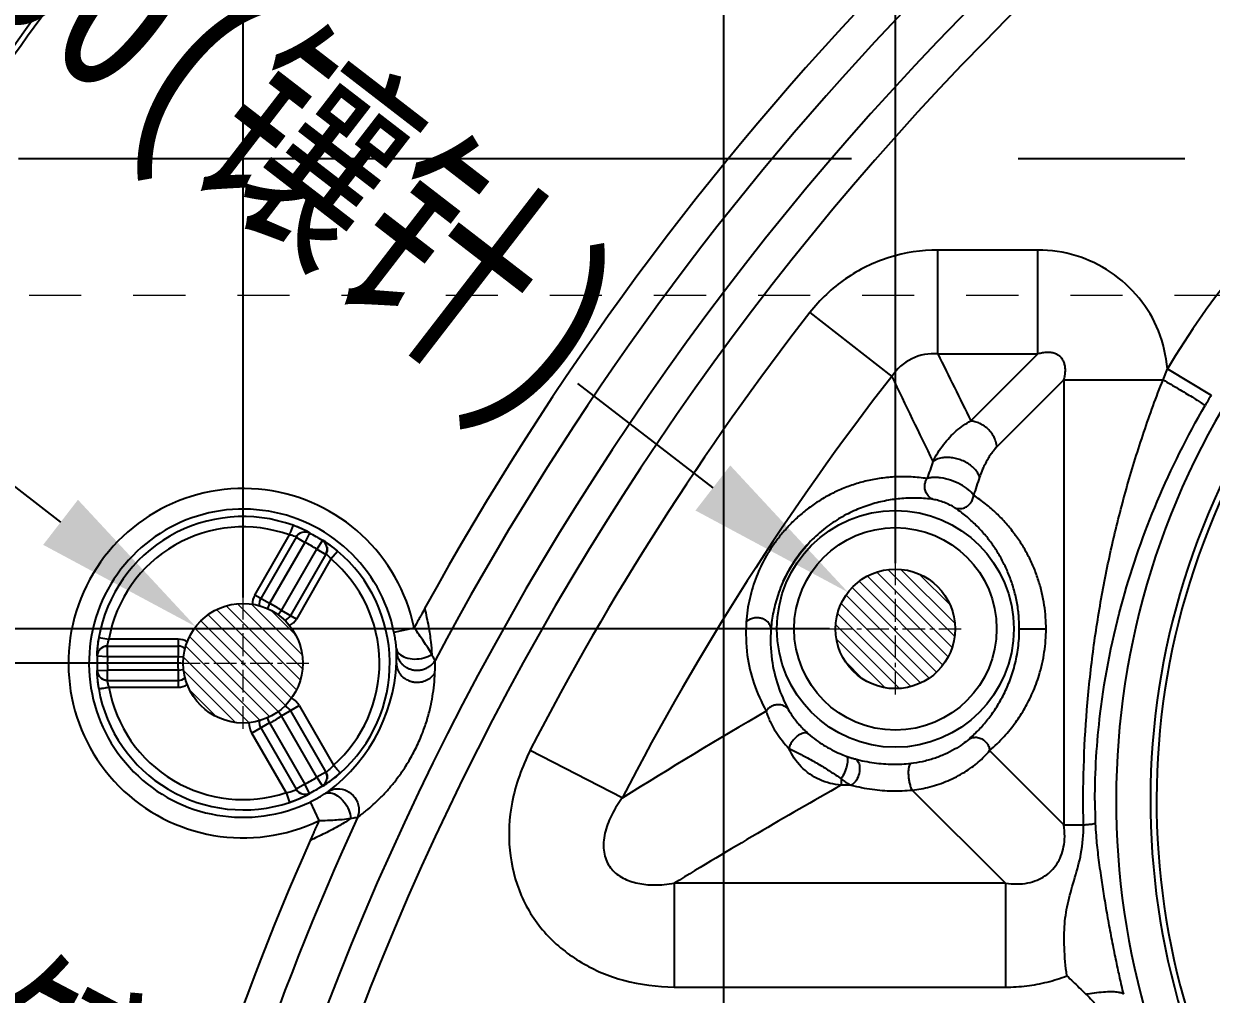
# Model space of a CAD drawing. Header units: millimetres. Extents: x 3054 to 4939, y -1170 to 130.
# Drawn here: x 4410.94 to 4445.7, y -169.54 to -141.13 of the extents above; entities that cross this region are included whole.
import ezdxf

# ---------------------------------------------------------------- set-up
doc = ezdxf.new("R2010")
doc.units = ezdxf.units.MM
doc.header["$LTSCALE"] = 16.335
doc.header["$PDMODE"] = 3
doc.header["$PDSIZE"] = 0.3125
doc.linetypes.add('CENTER', pattern=[0.6, 0.375, -0.075, 0.075, -0.075])
doc.linetypes.add('HIDDEN', pattern=[0.2, 0.1, -0.1])
doc.layers.get('0').update_dxf_attribs({"linetype": 'CONTINUOUS'})
doc.layers.get('Defpoints').update_dxf_attribs({"linetype": 'CONTINUOUS'})
doc.layers.add('21', color=7, linetype='CONTINUOUS')
doc.layers.add('cool', color=153, linetype='HIDDEN', lineweight=9)
doc.layers.add('insert', color=85, linetype='CONTINUOUS', lineweight=20)
doc.styles.get("Standard").update_dxf_attribs({"font": 'txt', "width": 0.8})
doc.dimstyles.get("Standard").update_dxf_attribs({"dimtxt": 0.15625, "dimasz": 0.1875, "dimexe": 0.125, "dimexo": 0.0625, "dimtad": 0, "dimtih": 1, "dimtoh": 1, "dimdsep": 46, "dimtxsty": 'Standard', "dimcen": 0.09, "dimadec": 0, "dimazin": 0, "dimtp": 0.01, "dimtm": 0.01, "dimtfac": 1, "dimtofl": 0, "dimtmove": 0, "dimatfit": 3, "dimfxl": 0, "dimtolj": 1, "dimarcsym": 0})

# ---------------------------------------------------------------- blocks, each defined once
blk = doc.blocks.new('insert_cir_3.5')
at = {"layer": 'insert'}
h = blk.add_hatch(dxfattribs=at)
h.set_pattern_fill('_ANSI31', color=123, scale=0.0875, angle=90, style=0)
h.set_pattern_definition([(135, (-3527.1127, 221.18007), (-0.196443103, -0.196443103), [])])
h.paths.add_polyline_path([(-1.75, 0, 1), (1.75, 0, 1)])
at = {"layer": 'insert', "color": 1, "linetype": 'CENTER', "ltscale": 0.108846}
for p, q in [((0, -1.925), (0, 1.925)), ((-1.925, 0), (1.925, 0))]:
    blk.add_line(p, q, dxfattribs=at)
at = {"layer": 'insert'}
blk.add_circle((0, 0), 1.75, dxfattribs=at)
blk = doc.blocks.new('*D263')
at = {"color": 4, "lineweight": -2}
blk.add_line((4427.157, -151.662), (4431.115, -154.717), dxfattribs=at)
at = {"color": 4}
blk.add_solid([(4431.624, -154.058), (4430.606, -155.377), (4435.073, -157.773)], dxfattribs=at)
at = {"layer": 'Defpoints', "color": 0}
for p in [(4435.073, -157.773), (4437.844, -159.911)]:
    blk.add_point(p, dxfattribs=at)
at = {"color": 6, "insert": (4414.474, -141.872), "char_height": 5, "attachment_point": 5, "rotation": 322.3363}
blk.add_mtext('\\A1;∅3.50(镶针)', dxfattribs=at)
blk = doc.blocks.new('*D264')
at = {"color": 4, "lineweight": -2}
blk.add_line((4408.062, -152.667), (4412.02, -155.722), dxfattribs=at)
at = {"color": 4}
blk.add_solid([(4412.529, -155.063), (4411.511, -156.382), (4415.978, -158.778)], dxfattribs=at)
at = {"layer": 'Defpoints', "color": 0}
for p in [(4415.978, -158.778), (4418.749, -160.916)]:
    blk.add_point(p, dxfattribs=at)
at = {"color": 6, "insert": (4395.379, -142.877), "char_height": 5, "attachment_point": 5, "rotation": 322.3363}
blk.add_mtext('\\A1;∅3.50(镶针)', dxfattribs=at)
blk = doc.blocks.new('*D265')
at = {"color": 4, "lineweight": -2}
blk.add_line((4421.04, -177.482), (4425.462, -179.814), dxfattribs=at)
at = {"color": 4}
blk.add_solid([(4425.851, -179.076), (4425.074, -180.551), (4429.885, -182.146)], dxfattribs=at)
at = {"layer": 'Defpoints', "color": 0}
for p in [(4429.885, -182.146), (4432.981, -183.778)]:
    blk.add_point(p, dxfattribs=at)
at = {"color": 6, "insert": (4406.867, -170.009), "char_height": 5, "attachment_point": 5, "rotation": 332.1991}
blk.add_mtext('\\A1;∅3.50(镶针)', dxfattribs=at)
blk = doc.blocks.new('*D343')
at = {"color": 4, "lineweight": -2}
blk.add_line((4381.852, -145.076), (4327.293, -145.076), dxfattribs=at)
at = {"layer": 'Defpoints', "color": 0}
for p in [(4327.293, -145.076), (4381.852, -145.076), (4492.764, -205.077)]:
    blk.add_point(p, dxfattribs=at)
at = {"color": 6, "insert": (4320.293, -145.076), "char_height": 5, "attachment_point": 5}
blk.add_mtext('\\A1;60.00', dxfattribs=at)
blk = doc.blocks.new('*D344')
at = {"color": 4, "lineweight": -2}
blk.add_line((4360.655, -87.077), (4327.293, -87.077), dxfattribs=at)
at = {"layer": 'Defpoints', "color": 0}
for p in [(4327.293, -87.077), (4360.655, -87.077), (4492.764, -205.077)]:
    blk.add_point(p, dxfattribs=at)
at = {"color": 6, "insert": (4319.293, -87.077), "char_height": 5, "attachment_point": 5}
blk.add_mtext('\\A1;118.00', dxfattribs=at)
blk = doc.blocks.new('*D329')
at = {"color": 4, "lineweight": -2}
blk.add_line((4364.264, -83.83), (4364.264, -39.373), dxfattribs=at)
at = {"layer": 'Defpoints', "color": 0}
for p in [(4364.264, -39.373), (4364.264, -83.83), (4492.764, -205.077)]:
    blk.add_point(p, dxfattribs=at)
at = {"color": 6, "insert": (4364.264, -30.373), "char_height": 5, "attachment_point": 5, "rotation": 90}
blk.add_mtext('\\A1;128.50', dxfattribs=at)
blk = doc.blocks.new('*D353')
at = {"color": 4, "lineweight": -2}
blk.add_line((4399.725, -185.979), (4399.725, -38.74), dxfattribs=at)
at = {"layer": 'Defpoints', "color": 0}
for p in [(4399.725, -38.74), (4399.725, -185.979), (4492.764, -205.077)]:
    blk.add_point(p, dxfattribs=at)
at = {"color": 6, "insert": (4399.725, -31.073), "char_height": 5, "attachment_point": 5, "rotation": 90}
blk.add_mtext('\\A1;93.04', dxfattribs=at)
blk = doc.blocks.new('*D354')
at = {"color": 4, "lineweight": -2}
blk.add_line((4417.363, -157.922), (4417.363, -38.74), dxfattribs=at)
at = {"layer": 'Defpoints', "color": 0}
for p in [(4417.363, -38.74), (4417.363, -157.922), (4492.764, -205.077)]:
    blk.add_point(p, dxfattribs=at)
at = {"color": 6, "insert": (4417.363, -31.073), "char_height": 5, "attachment_point": 5, "rotation": 90}
blk.add_mtext('\\A1;75.40', dxfattribs=at)
blk = doc.blocks.new('*D355')
at = {"color": 4, "lineweight": -2}
for p, q in [((4442.712, -48.74), (4442.712, -38.74)), ((4436.458, -58.74), (4442.712, -48.74)), ((4436.458, -156.917), (4436.458, -58.74))]:
    blk.add_line(p, q, dxfattribs=at)
at = {"layer": 'Defpoints', "color": 0}
for p in [(4442.712, -38.74), (4436.458, -156.917), (4492.764, -205.077)]:
    blk.add_point(p, dxfattribs=at)
at = {"color": 6, "insert": (4442.712, -31.407), "char_height": 5, "attachment_point": 5, "rotation": 90}
blk.add_mtext('\\A1;56.31', dxfattribs=at)
blk = doc.blocks.new('*D356')
at = {"color": 4, "lineweight": -2}
blk.add_line((4431.433, -181.037), (4431.433, -38.74), dxfattribs=at)
at = {"layer": 'Defpoints', "color": 0}
for p in [(4431.433, -38.74), (4431.433, -181.037), (4492.764, -205.077)]:
    blk.add_point(p, dxfattribs=at)
at = {"color": 6, "insert": (4431.433, -31.407), "char_height": 5, "attachment_point": 5, "rotation": 90}
blk.add_mtext('\\A1;61.33', dxfattribs=at)
blk = doc.blocks.new('*D358')
at = {"color": 4, "lineweight": -2}
blk.add_line((4434.533, -158.842), (4326.545, -158.842), dxfattribs=at)
at = {"layer": 'Defpoints', "color": 0}
for p in [(4326.545, -158.842), (4434.533, -158.842), (4492.764, -205.077)]:
    blk.add_point(p, dxfattribs=at)
at = {"color": 6, "insert": (4318.545, -158.842), "char_height": 5, "attachment_point": 5}
blk.add_mtext('\\A1;46.24', dxfattribs=at)
blk = doc.blocks.new('*D359')
at = {"color": 4, "lineweight": -2}
for p, q in [((4346.545, -159.847), (4336.545, -166.217)), ((4415.546, -159.847), (4346.545, -159.847)), ((4336.545, -166.217), (4326.545, -166.217))]:
    blk.add_line(p, q, dxfattribs=at)
at = {"layer": 'Defpoints', "color": 0}
for p in [(4415.546, -159.847), (4326.545, -166.217), (4492.764, -205.077)]:
    blk.add_point(p, dxfattribs=at)
at = {"color": 6, "insert": (4318.545, -166.217), "char_height": 5, "attachment_point": 5}
blk.add_mtext('\\A1;45.23', dxfattribs=at)

msp = doc.modelspace()

# ---------------------------------------------------------------- linework, layer by layer
at = {"color": 6, "linetype": 'Continuous'}
for p, q in [((4437.702, -150.794), (4437.702, -147.753)), ((4440.631, -147.753), (4437.702, -147.753)), ((4440.631, -150.794), (4440.631, -147.753)), ((4433.953, -149.585), (4436.352, -151.453)), ((4437.702, -150.794), (4440.631, -150.794)), ((4438.669, -152.756), (4440.631, -150.794)), ((4441.391, -151.554), (4439.429, -153.516)), ((4441.391, -151.554), (4441.391, -164.576)), ((4441.391, -151.554), (4444.295, -151.554)), ((4444.295, -151.554), (4444.42, -151.232)), ((4444.42, -151.233), (4445.704, -151.999)), ((4419.311, -156.041), (4419.174, -156.309)), ((4419.311, -156.041), (4419.315, -156.033)), ((4417.704, -157.851), (4418.72, -156.093)), ((4418.913, -156.158), (4417.878, -157.951)), ((4419.174, -156.309), (4418.139, -158.102)), ((4418.913, -156.158), (4419.174, -156.309)), ((4419.686, -156.257), (4419.522, -156.51)), ((4419.69, -156.249), (4419.686, -156.257)), ((4418.487, -158.303), (4419.522, -156.51)), ((4419.787, -156.653), (4418.748, -158.454)), ((4419.522, -156.51), (4419.783, -156.661)), ((4419.936, -156.795), (4420.131, -156.565)), ((4419.936, -156.795), (4418.922, -158.554)), ((4418.139, -158.102), (4417.704, -157.851)), ((4418.139, -158.102), (4418.074, -158.248)), ((4418.487, -158.303), (4418.393, -158.432)), ((4418.922, -158.554), (4418.487, -158.303)), ((4421.781, -158.934), (4422.371, -158.812)), ((4440.086, -158.842), (4440.868, -158.842)), ((4413.138, -159.09), (4413.434, -159.143)), ((4415.464, -159.143), (4413.434, -159.143)), ((4415.464, -159.143), (4415.464, -159.646)), ((4413.386, -159.344), (4415.464, -159.344)), ((4413.394, -159.646), (4413.394, -159.344)), ((4413.085, -159.631), (4413.093, -159.631)), ((4413.093, -159.631), (4413.394, -159.646)), ((4413.394, -159.646), (4415.464, -159.646)), ((4415.464, -159.646), (4415.623, -159.663)), ((4413.093, -160.063), (4413.085, -160.063)), ((4413.093, -160.063), (4413.394, -160.048)), ((4413.394, -160.349), (4413.394, -160.048)), ((4415.464, -160.048), (4413.394, -160.048)), ((4415.464, -160.048), (4415.623, -160.031)), ((4415.464, -160.048), (4415.464, -160.55)), ((4413.394, -160.349), (4415.464, -160.349)), ((4413.434, -160.548), (4415.464, -160.55)), ((4418.487, -161.391), (4418.393, -161.262)), ((4418.487, -161.391), (4419.009, -161.089)), ((4418.748, -161.24), (4419.786, -163.039)), ((4419.009, -161.089), (4420.012, -162.833)), ((4418.139, -161.592), (4417.616, -161.893)), ((4418.139, -161.592), (4418.074, -161.446)), ((4418.139, -161.592), (4419.174, -163.384)), ((4419.522, -163.183), (4418.487, -161.391)), ((4418.623, -163.634), (4417.616, -161.893)), ((4417.878, -161.743), (4418.913, -163.535)), ((4428.464, -163.792), (4425.762, -162.399)), ((4439.216, -162.402), (4441.391, -164.576)), ((4419.783, -163.033), (4419.522, -163.183)), ((4419.686, -163.437), (4419.522, -163.183)), ((4434.872, -163.228), (4434.872, -163.414)), ((4418.623, -163.634), (4418.718, -163.92)), ((4419.174, -163.384), (4418.913, -163.535)), ((4419.311, -163.653), (4419.174, -163.384)), ((4419.315, -163.659), (4419.311, -163.653)), ((4419.686, -163.437), (4419.689, -163.443)), ((4435.164, -163.414), (4434.872, -163.414)), ((4439.68, -166.287), (4436.953, -163.559)), ((4419.323, -163.909), (4419.585, -164.452)), ((4441.391, -164.576), (4441.966, -164.576)), ((4429.984, -166.287), (4429.984, -169.328)), ((4439.68, -166.287), (4429.985, -166.287)), ((4439.68, -166.287), (4439.68, -169.328)), ((4429.984, -169.328), (4439.68, -169.328))]:
    msp.add_line(p, q, dxfattribs=at)
for points in [[(4419.306, -156.026), (4419.232, -155.986), (4419.124, -155.933), (4418.988, -155.874), (4418.836, -155.814)], [(4418.917, -156.151), (4418.98, -156.074), (4419.064, -156.023)], [(4420.123, -156.558), (4419.995, -156.455), (4419.874, -156.367), (4419.773, -156.298), (4419.701, -156.254)], [(4433.177, -157.447), (4433.325, -157.153), (4433.506, -156.858), (4433.711, -156.578), (4433.925, -156.331)], [(4419.823, -156.45), (4419.823, -156.555), (4419.787, -156.653)], [(4413.136, -159.101), (4413.111, -159.264), (4413.094, -159.415), (4413.085, -159.537), (4413.083, -159.621)], [(4413.196, -159.412), (4413.285, -159.362), (4413.386, -159.344)], [(4413.083, -160.075), (4413.085, -160.159), (4413.094, -160.279), (4413.11, -160.426), (4413.135, -160.588)], [(4413.386, -160.349), (4413.288, -160.333), (4413.201, -160.286)], [(4419.706, -163.436), (4419.791, -163.382), (4419.911, -163.3), (4420.052, -163.193), (4420.201, -163.068)], [(4419.786, -163.039), (4419.821, -163.13), (4419.824, -163.227)], [(4418.729, -163.917), (4418.913, -163.85), (4419.079, -163.78), (4419.212, -163.717), (4419.302, -163.669)], [(4419.073, -163.673), (4418.983, -163.621), (4418.916, -163.541)]]:
    msp.add_lwpolyline(points, dxfattribs=at)
for centre, radius in [((4436.458, -158.842), 3.466), ((4436.458, -158.842), 2.964), ((4436.458, -158.842), 1.75), ((4417.363, -159.847), 1.75)]:
    msp.add_circle(centre, radius, dxfattribs=at)
for centre, radius, start, end in [((4492.738, -200.047), 102.106, 14.82382, 151.07152), ((4492.738, -200.047), 101.607, 14.8262, 150.88167), ((4492.738, -200.047), 101.159, 14.89345, 150.74007), ((4492.738, -200.047), 100.659, 14.89585, 150.80622), ((4498.768, -200.047), 86.816, 91.13098, 151.21851), ((4498.768, -200.047), 85.826, 91.13101, 152.00809), ((4498.768, -200.047), 84.503, 92.75328, 177.24672), ((4498.768, -200.047), 83.513, 92.75328, 177.24672), ((4492.738, -200.047), 102.331, 135.6971, 151.06835), ((4492.738, -200.047), 100.5, 138.73061, 150.75557), ((4465.603, -163.867), 22.684, 90, 295), ((4465.603, -163.867), 21.679, 90, 295), ((4465.603, -163.867), 21.5, 90, 295), ((4465.603, -163.867), 24.665, 131.9998, 149.1878), ((4498.768, -200.047), 82.142, 142.09776, 152.7208), ((4498.768, -200.047), 79.102, 142.09775, 152.72083), ((4747.153, -2.961), 344.451, 205.53725, 205.99726), ((4468.283, -165.467), 26.291, 149.1839, 149.947), ((4590.461, -205.589), 161.392, 161.33719, 161.52406), ((4589.159, -204.648), 158.417, 161.50731, 161.70873), ((4417.363, -159.847), 5.114, 11.6802, 295.7571), ((4417.363, -159.847), 4.511, 11.6813, 295.7593), ((4417.363, -159.847), 4.293, 70.083, 169.8487), ((4417.363, -159.847), 3.991, 70.1237, 169.8484), ((4419.174, -156.309), 0.301, 62.8908, 149.9958), ((4417.363, -159.847), 4.275, 57.104, 62.896), ((4417.363, -159.847), 3.974, 57.1008, 62.8992), ((4419.522, -156.51), 0.301, 330.0043, 57.1058), ((4417.363, -159.847), 4.293, 311.5245, 49.8858), ((4417.363, -159.847), 3.992, 311.5714, 49.8637), ((4418.139, -158.102), 0.502, 150, 181.8709), ((4418.139, -158.102), 0.301, 150, 191.9071), ((4417.363, -159.847), 1.909, 53.9576, 66.0424), ((4418.487, -158.303), 0.301, 288.0929, 330), ((4418.487, -158.303), 0.502, 298.1201, 330), ((4415.464, -159.646), 0.502, 58.1256, 90), ((4413.394, -159.646), 0.301, 90.0031, 177.1071), ((4415.464, -159.646), 0.301, 48.0929, 90), ((4416.879, -159.608), 4.979, 306.5261, 0.9063), ((4417.363, -159.847), 4.275, 177.104, 182.896), ((4417.363, -159.847), 3.974, 177.1008, 182.8992), ((4417.363, -159.847), 1.909, 173.9576, 186.0424), ((4417.466, -159.904), 5.518, 357.7221, 1.4495), ((4413.394, -160.048), 0.301, 182.8907, 269.9958), ((4417.363, -159.847), 4.293, 190.083, 288.4106), ((4417.363, -159.847), 3.991, 190.1237, 288.3981), ((4415.464, -160.048), 0.301, 270, 311.9071), ((4415.464, -160.048), 0.502, 269.9974, 301.8745), ((4418.487, -161.391), 0.603, 29.9983, 60.3325), ((4418.487, -161.391), 0.301, 30, 71.9071), ((4523.138, -315.739), 179.027, 120.35165, 121.92592), ((4418.139, -161.592), 0.603, 179.6657, 210.0018), ((4418.139, -161.592), 0.301, 168.0929, 210), ((4417.363, -159.847), 1.909, 293.9576, 306.0424), ((4419.522, -163.183), 0.301, 302.8914, 29.9957), ((4417.363, -159.847), 3.974, 297.1008, 302.8992), ((4419.174, -163.384), 0.301, 210.0042, 297.1059), ((4417.363, -159.847), 4.275, 297.1033, 302.8967), ((4520.724, -315.064), 174.265, 119.51487, 121.37897), ((4462.946, -163.88), 20.647, 179.9621, 181.8129), ((4498.768, -200.047), 85.826, 155.42909, 178.86905), ((4498.768, -200.047), 86.816, 156.21922, 178.86903)]:
    msp.add_arc(centre, radius, start, end, dxfattribs=at)
for points, knots in [([(4437.702, -147.753), (4437.222, -147.753), (4436.261, -147.898), (4434.954, -148.537), (4434.248, -149.206), (4433.953, -149.585)], [0, 0, 0, 0, 0.334759, 0.664989, 1, 1, 1, 1]), ([(4444.42, -151.233), (4444.386, -150.854), (4444.219, -150.106), (4443.631, -149.122), (4442.79, -148.357), (4441.761, -147.863), (4441.008, -147.757), (4440.631, -147.753)], [0, 0, 0, 0, 0.202286, 0.400996, 0.601368, 0.799138, 1, 1, 1, 1]), ([(4437.702, -150.794), (4437.443, -150.771), (4436.902, -150.868), (4436.494, -151.235), (4436.352, -151.453)], [0, 0, 0, 0, 0.500002, 1, 1, 1, 1]), ([(4441.391, -151.554), (4441.403, -151.51), (4441.422, -151.425), (4441.436, -151.299), (4441.432, -151.181), (4441.409, -151.071), (4441.368, -150.973), (4441.304, -150.889), (4441.221, -150.822), (4441.122, -150.778), (4441.01, -150.753), (4440.89, -150.749), (4440.762, -150.762), (4440.675, -150.782), (4440.631, -150.794)], [0, 0, 0, 0, 0.096237, 0.185648, 0.269315, 0.34802, 0.422241, 0.495484, 0.569929, 0.645965, 0.726082, 0.811191, 0.902123, 1, 1, 1, 1]), ([(4441.965, -164.576), (4441.941, -163.453), (4441.993, -161.759), (4442.229, -159.52), (4442.488, -157.861), (4442.824, -156.235), (4443.234, -154.642), (4443.719, -153.08), (4444.093, -152.058), (4444.292, -151.552)], [0, 0, 0, 0, 0.253159, 0.38106, 0.507133, 0.631511, 0.754875, 0.877584, 1, 1, 1, 1]), ([(4444.295, -151.554), (4444.443, -151.64), (4444.663, -151.768), (4444.944, -151.935), (4445.13, -152.047), (4445.284, -152.141), (4445.401, -152.214), (4445.477, -152.265), (4445.516, -152.29), (4445.527, -152.3)], [0, 0, 0, 0, 0.357269, 0.528957, 0.682327, 0.808565, 0.904635, 0.968956, 1, 1, 1, 1]), ([(4442.3, -163.867), (4442.3, -163.017), (4442.424, -161.029), (4443.014, -158.078), (4444.079, -155.055), (4444.999, -153.207), (4445.527, -152.3)], [0, 0, 0, 0, 0.209971, 0.491203, 0.740843, 1, 1, 1, 1]), ([(4437.555, -153.944), (4437.642, -153.767), (4437.845, -153.445), (4438.221, -153.038), (4438.515, -152.835), (4438.669, -152.756)], [0, 0, 0, 0, 0.358357, 0.686908, 1, 1, 1, 1]), ([(4439.429, -153.516), (4439.428, -153.506), (4439.419, -153.438), (4439.387, -153.313), (4439.307, -153.154), (4439.199, -153.017), (4439.092, -152.924), (4439.001, -152.865), (4438.933, -152.829), (4438.862, -152.8), (4438.775, -152.772), (4438.709, -152.76), (4438.669, -152.756)], [0, 0, 0, 0, 0.026687, 0.177791, 0.331625, 0.483202, 0.62785, 0.696498, 0.762222, 0.827521, 0.894843, 1, 1, 1, 1]), ([(4439.429, -153.516), (4439.415, -153.53), (4439.38, -153.566), (4439.323, -153.633), (4439.257, -153.721), (4439.185, -153.83), (4439.107, -153.964), (4439.025, -154.131), (4438.964, -154.281), (4438.931, -154.376), (4438.922, -154.401)], [0, 0, 0, 0, 0.056621, 0.148085, 0.254374, 0.379376, 0.527888, 0.706104, 0.922623, 1, 1, 1, 1]), ([(4437.979, -153.825), (4437.939, -153.825), (4437.845, -153.831), (4437.699, -153.863), (4437.601, -153.911), (4437.555, -153.944)], [0, 0, 0, 0, 0.273318, 0.624027, 1, 1, 1, 1]), ([(4438.922, -154.401), (4438.92, -154.394), (4438.901, -154.34), (4438.85, -154.244), (4438.749, -154.125), (4438.623, -154.023), (4438.505, -153.954), (4438.408, -153.911), (4438.335, -153.884), (4438.26, -153.861), (4438.156, -153.838), (4438.062, -153.826), (4437.993, -153.825), (4437.979, -153.825)], [0, 0, 0, 0, 0.020882, 0.143773, 0.277695, 0.417739, 0.557489, 0.625353, 0.690991, 0.756628, 0.82449, 0.964232, 1, 1, 1, 1]), ([(4437.387, -154.443), (4437.232, -154.42), (4436.927, -154.388), (4436.475, -154.386), (4436.042, -154.426), (4435.628, -154.503), (4435.233, -154.615), (4434.857, -154.757), (4434.498, -154.928), (4434.158, -155.131), (4433.838, -155.362), (4433.543, -155.617), (4433.277, -155.888), (4433.042, -156.167), (4432.838, -156.448), (4432.662, -156.73), (4432.513, -157.017), (4432.387, -157.314), (4432.279, -157.626), (4432.189, -157.954), (4432.123, -158.294), (4432.099, -158.525), (4432.092, -158.641)], [0, 0, 0, 0, 0.061963, 0.121177, 0.178198, 0.233514, 0.287498, 0.340279, 0.392406, 0.444444, 0.496564, 0.548247, 0.598533, 0.646538, 0.692154, 0.735683, 0.777789, 0.819776, 0.863192, 0.908257, 0.954141, 1, 1, 1, 1]), ([(4437.578, -155.055), (4437.527, -155.038), (4437.437, -154.984), (4437.353, -154.866), (4437.322, -154.762), (4437.316, -154.684), (4437.318, -154.631), (4437.327, -154.579), (4437.347, -154.514), (4437.37, -154.469), (4437.387, -154.443)], [0, 0, 0, 0, 0.218849, 0.409305, 0.579929, 0.656085, 0.725725, 0.79542, 0.871759, 1, 1, 1, 1]), ([(4437.781, -154.422), (4437.731, -154.416), (4437.636, -154.408), (4437.503, -154.414), (4437.422, -154.431), (4437.387, -154.443)], [0, 0, 0, 0, 0.38055, 0.717909, 1, 1, 1, 1]), ([(4438.746, -154.93), (4438.708, -154.868), (4438.587, -154.748), (4438.358, -154.6), (4438.081, -154.483), (4437.881, -154.436), (4437.781, -154.422)], [0, 0, 0, 0, 0.195063, 0.450207, 0.729452, 1, 1, 1, 1]), ([(4437.578, -155.055), (4437.423, -155.033), (4437.112, -155.007), (4436.649, -155.019), (4436.192, -155.081), (4435.739, -155.192), (4435.287, -155.358), (4434.838, -155.586), (4434.39, -155.889), (4433.954, -156.279), (4433.56, -156.751), (4433.242, -157.276), (4433.018, -157.811), (4432.878, -158.333), (4432.83, -158.674), (4432.816, -158.842)], [0, 0, 0, 0, 0.069248, 0.136703, 0.203532, 0.27181, 0.341968, 0.414672, 0.493249, 0.579277, 0.671465, 0.762774, 0.848589, 0.926066, 1, 1, 1, 1]), ([(4438.19, -155.291), (4438.239, -155.313), (4438.341, -155.333), (4438.482, -155.303), (4438.575, -155.247), (4438.632, -155.193), (4438.665, -155.152), (4438.694, -155.108), (4438.729, -155.036), (4438.743, -154.974), (4438.746, -154.93)], [0, 0, 0, 0, 0.20734, 0.388316, 0.550859, 0.623499, 0.689955, 0.756477, 0.829339, 1, 1, 1, 1]), ([(4440.868, -158.842), (4440.868, -158.73), (4440.859, -158.499), (4440.82, -158.146), (4440.752, -157.785), (4440.652, -157.423), (4440.522, -157.067), (4440.362, -156.721), (4440.172, -156.385), (4439.953, -156.061), (4439.702, -155.75), (4439.418, -155.455), (4439.1, -155.178), (4438.868, -155.01), (4438.746, -154.93)], [0, 0, 0, 0, 0.072628, 0.149398, 0.229148, 0.310392, 0.391994, 0.474065, 0.556957, 0.641157, 0.727056, 0.815038, 0.905775, 1, 1, 1, 1]), ([(4438.19, -155.291), (4438.171, -155.277), (4438.102, -155.238), (4437.975, -155.177), (4437.815, -155.115), (4437.679, -155.075), (4437.603, -155.058), (4437.578, -155.055)], [0, 0, 0, 0, 0.107518, 0.358449, 0.643302, 0.888224, 1, 1, 1, 1]), ([(4440.086, -158.842), (4440.086, -158.711), (4440.074, -158.446), (4440.019, -158.051), (4439.927, -157.666), (4439.804, -157.301), (4439.653, -156.958), (4439.476, -156.636), (4439.274, -156.33), (4439.043, -156.039), (4438.779, -155.759), (4438.493, -155.508), (4438.289, -155.357), (4438.19, -155.291)], [0, 0, 0, 0, 0.093641, 0.189984, 0.284846, 0.37666, 0.465625, 0.552842, 0.639582, 0.72774, 0.818744, 0.91463, 1, 1, 1, 1]), ([(4418.826, -155.811), (4418.816, -155.821), (4418.807, -155.874), (4418.765, -155.963), (4418.738, -156.046), (4418.72, -156.093)], [0, 0, 0, 0, 0.142115, 0.49749, 1, 1, 1, 1]), ([(4419.315, -156.033), (4419.299, -156.015), (4419.212, -155.984), (4419.059, -155.897), (4418.911, -155.842), (4418.826, -155.811)], [0, 0, 0, 0, 0.134099, 0.492421, 1, 1, 1, 1]), ([(4418.917, -156.151), (4418.921, -156.143), (4418.864, -156.134), (4418.823, -156.107), (4418.755, -156.097), (4418.72, -156.093)], [0, 0, 0, 0, 0.130415, 0.491848, 1, 1, 1, 1]), ([(4420.129, -156.564), (4420.061, -156.506), (4419.94, -156.406), (4419.787, -156.317), (4419.714, -156.254), (4419.69, -156.249)], [0, 0, 0, 0, 0.493521, 0.863424, 1, 1, 1, 1]), ([(4419.936, -156.795), (4419.915, -156.767), (4419.873, -156.714), (4419.829, -156.691), (4419.792, -156.645), (4419.787, -156.653)], [0, 0, 0, 0, 0.506337, 0.867735, 1, 1, 1, 1]), ([(4422.685, -158.252), (4422.645, -158.32), (4422.585, -158.424), (4422.478, -158.61), (4422.415, -158.729), (4422.371, -158.812)], [0, 0, 0, 0, 0.371476, 0.561597, 1, 1, 1, 1]), ([(4422.679, -158.245), (4422.718, -158.42), (4422.791, -158.745), (4422.859, -159.194), (4422.882, -159.467), (4422.884, -159.588)], [0, 0, 0, 0, 0.395989, 0.73383, 1, 1, 1, 1]), ([(4422.884, -159.588), (4422.848, -159.52), (4422.731, -159.327), (4422.556, -159.071), (4422.421, -158.881), (4422.371, -158.812)], [0, 0, 0, 0, 0.248249, 0.726278, 1, 1, 1, 1]), ([(4432.092, -158.641), (4432.076, -158.965), (4432.084, -159.575), (4432.299, -160.457), (4432.534, -160.987), (4432.674, -161.249)], [0, 0, 0, 0, 0.359664, 0.670804, 1, 1, 1, 1]), ([(4432.816, -158.842), (4432.815, -158.806), (4432.796, -158.73), (4432.726, -158.637), (4432.648, -158.581), (4432.583, -158.551), (4432.535, -158.535), (4432.485, -158.524), (4432.41, -158.515), (4432.307, -158.522), (4432.188, -158.562), (4432.119, -158.612), (4432.092, -158.641)], [0, 0, 0, 0, 0.118043, 0.247461, 0.370856, 0.428257, 0.481925, 0.536166, 0.595455, 0.727264, 0.870172, 1, 1, 1, 1]), ([(4432.816, -158.842), (4432.792, -159.14), (4432.811, -159.709), (4432.997, -160.506), (4433.204, -160.981), (4433.323, -161.2)], [0, 0, 0, 0, 0.367498, 0.693082, 1, 1, 1, 1]), ([(4438.613, -162.068), (4438.711, -161.982), (4438.902, -161.8), (4439.166, -161.498), (4439.405, -161.165), (4439.619, -160.796), (4439.808, -160.38), (4439.961, -159.91), (4440.063, -159.39), (4440.087, -159.027), (4440.086, -158.842)], [0, 0, 0, 0, 0.107173, 0.216271, 0.328172, 0.443412, 0.565877, 0.702238, 0.848095, 1, 1, 1, 1]), ([(4439.216, -162.402), (4439.364, -162.274), (4439.637, -162.015), (4439.978, -161.594), (4440.258, -161.165), (4440.488, -160.702), (4440.694, -160.156), (4440.833, -159.526), (4440.868, -159.068), (4440.868, -158.842)], [0, 0, 0, 0, 0.144552, 0.278428, 0.400952, 0.52334, 0.661124, 0.832265, 1, 1, 1, 1]), ([(4413.138, -159.09), (4413.122, -159.179), (4413.095, -159.335), (4413.094, -159.513), (4413.077, -159.607), (4413.085, -159.63)], [0, 0, 0, 0, 0.496523, 0.863304, 1, 1, 1, 1]), ([(4413.434, -159.143), (4413.421, -159.176), (4413.395, -159.239), (4413.397, -159.289), (4413.376, -159.344), (4413.386, -159.344)], [0, 0, 0, 0, 0.505973, 0.867537, 1, 1, 1, 1]), ([(4421.85, -159.414), (4421.846, -159.366), (4421.836, -159.264), (4421.813, -159.104), (4421.793, -158.991), (4421.781, -158.934)], [0, 0, 0, 0, 0.293205, 0.63527, 1, 1, 1, 1]), ([(4421.85, -159.414), (4421.857, -159.472), (4421.931, -159.595), (4422.132, -159.697), (4422.384, -159.736), (4422.649, -159.705), (4422.815, -159.635), (4422.884, -159.588)], [0, 0, 0, 0, 0.148325, 0.333968, 0.554349, 0.786405, 1, 1, 1, 1]), ([(4421.857, -159.529), (4421.857, -159.52), (4421.856, -159.498), (4421.854, -159.46), (4421.852, -159.43), (4421.85, -159.414)], [0, 0, 0, 0, 0.226207, 0.566657, 1, 1, 1, 1]), ([(4421.857, -159.529), (4421.861, -159.582), (4421.886, -159.688), (4421.953, -159.804), (4422.022, -159.881), (4422.079, -159.929), (4422.13, -159.963), (4422.171, -159.985), (4422.206, -160.001), (4422.246, -160.017), (4422.311, -160.037), (4422.398, -160.053), (4422.509, -160.054), (4422.623, -160.034), (4422.733, -159.994), (4422.834, -159.933), (4422.919, -159.856), (4422.964, -159.796), (4422.983, -159.765)], [0, 0, 0, 0, 0.107441, 0.213256, 0.264637, 0.314398, 0.362223, 0.385337, 0.407879, 0.43954, 0.472548, 0.542302, 0.616401, 0.693594, 0.772258, 0.850612, 0.926977, 1, 1, 1, 1]), ([(4421.852, -159.847), (4421.852, -159.888), (4421.865, -159.986), (4421.926, -160.128), (4422.018, -160.235), (4422.103, -160.3), (4422.17, -160.338), (4422.226, -160.362), (4422.271, -160.377), (4422.304, -160.386), (4422.337, -160.393), (4422.384, -160.401), (4422.446, -160.406), (4422.524, -160.403), (4422.633, -160.385), (4422.768, -160.335), (4422.896, -160.239), (4422.958, -160.159), (4422.98, -160.124)], [0, 0, 0, 0, 0.080645, 0.191426, 0.299713, 0.351764, 0.401734, 0.449289, 0.472093, 0.494215, 0.516374, 0.539296, 0.58735, 0.638194, 0.691491, 0.803138, 0.917473, 1, 1, 1, 1]), ([(4422.983, -159.765), (4422.975, -159.754), (4422.957, -159.724), (4422.926, -159.664), (4422.9, -159.616), (4422.884, -159.588)], [0, 0, 0, 0, 0.200077, 0.512936, 1, 1, 1, 1]), ([(4413.085, -160.063), (4413.077, -160.086), (4413.093, -160.177), (4413.095, -160.354), (4413.121, -160.509), (4413.137, -160.598)], [0, 0, 0, 0, 0.134099, 0.492421, 1, 1, 1, 1]), ([(4420.714, -164.359), (4420.797, -164.298), (4420.955, -164.177), (4421.172, -163.99), (4421.382, -163.79), (4421.59, -163.572), (4421.806, -163.314), (4422.019, -163.025), (4422.237, -162.685), (4422.443, -162.301), (4422.62, -161.895), (4422.754, -161.501), (4422.847, -161.148), (4422.913, -160.811), (4422.959, -160.477), (4422.975, -160.243), (4422.98, -160.124)], [0, 0, 0, 0, 0.062168, 0.119709, 0.173276, 0.236911, 0.301511, 0.376224, 0.453475, 0.545523, 0.638401, 0.720575, 0.796775, 0.858679, 0.927682, 1, 1, 1, 1]), ([(4413.137, -160.598), (4413.151, -160.601), (4413.2, -160.583), (4413.299, -160.575), (4413.384, -160.557), (4413.434, -160.548)], [0, 0, 0, 0, 0.142224, 0.497853, 1, 1, 1, 1]), ([(4413.386, -160.349), (4413.377, -160.349), (4413.397, -160.404), (4413.395, -160.453), (4413.42, -160.516), (4413.434, -160.548)], [0, 0, 0, 0, 0.130415, 0.491848, 1, 1, 1, 1]), ([(4433.323, -161.2), (4433.298, -161.168), (4433.233, -161.11), (4433.114, -161.063), (4433.012, -161.058), (4432.938, -161.069), (4432.889, -161.083), (4432.841, -161.103), (4432.775, -161.14), (4432.718, -161.19), (4432.683, -161.235), (4432.674, -161.249)], [0, 0, 0, 0, 0.165054, 0.338561, 0.496609, 0.568307, 0.634613, 0.701132, 0.773532, 0.934666, 1, 1, 1, 1]), ([(4432.675, -161.249), (4432.687, -161.293), (4432.716, -161.385), (4432.775, -161.525), (4432.823, -161.62), (4432.849, -161.669)], [0, 0, 0, 0, 0.299199, 0.633334, 1, 1, 1, 1]), ([(4433.323, -161.2), (4433.362, -161.27), (4433.461, -161.426), (4433.653, -161.667), (4433.815, -161.828), (4433.907, -161.911)], [0, 0, 0, 0, 0.26003, 0.597758, 1, 1, 1, 1]), ([(4432.849, -161.669), (4432.891, -161.746), (4432.984, -161.9), (4433.15, -162.125), (4433.276, -162.271), (4433.343, -162.343)], [0, 0, 0, 0, 0.310994, 0.646817, 1, 1, 1, 1]), ([(4433.907, -161.911), (4433.889, -161.898), (4433.838, -161.881), (4433.753, -161.891), (4433.679, -161.922), (4433.624, -161.955), (4433.585, -161.982), (4433.547, -162.014), (4433.494, -162.064), (4433.431, -162.141), (4433.373, -162.24), (4433.349, -162.311), (4433.343, -162.342)], [0, 0, 0, 0, 0.081849, 0.19605, 0.319669, 0.38103, 0.440162, 0.501076, 0.568319, 0.718525, 0.878062, 1, 1, 1, 1]), ([(4433.907, -161.911), (4433.982, -161.977), (4434.128, -162.094), (4434.36, -162.249), (4434.59, -162.381), (4434.812, -162.486), (4434.954, -162.544), (4435.017, -162.566)], [0, 0, 0, 0, 0.231122, 0.432387, 0.644267, 0.846117, 1, 1, 1, 1]), ([(4438.613, -162.068), (4438.554, -162.12), (4438.418, -162.226), (4438.184, -162.376), (4437.904, -162.519), (4437.585, -162.643), (4437.248, -162.734), (4437.019, -162.769), (4436.907, -162.78)], [0, 0, 0, 0, 0.126326, 0.274417, 0.443625, 0.629015, 0.820705, 1, 1, 1, 1]), ([(4438.613, -162.068), (4438.657, -162.04), (4438.755, -162.007), (4438.898, -162.019), (4438.997, -162.063), (4439.06, -162.108), (4439.098, -162.144), (4439.133, -162.185), (4439.176, -162.25), (4439.205, -162.324), (4439.215, -162.384), (4439.216, -162.402)], [0, 0, 0, 0, 0.193003, 0.362841, 0.516061, 0.584676, 0.647491, 0.710394, 0.779301, 0.933831, 1, 1, 1, 1]), ([(4425.762, -162.399), (4425.531, -162.882), (4425.174, -163.835), (4425.103, -165.312), (4425.432, -166.668), (4426.179, -167.819), (4427.242, -168.662), (4428.535, -169.208), (4429.486, -169.316), (4429.984, -169.328)], [0, 0, 0, 0, 0.162504, 0.304475, 0.442763, 0.579288, 0.712903, 0.848756, 1, 1, 1, 1]), ([(4433.342, -162.343), (4433.423, -162.38), (4433.603, -162.476), (4433.903, -162.626), (4434.229, -162.807), (4434.554, -163.015), (4434.765, -163.157), (4434.872, -163.229)], [0, 0, 0, 0, 0.150058, 0.345706, 0.568258, 0.782677, 1, 1, 1, 1]), ([(4434.872, -163.414), (4434.655, -163.4), (4434.222, -163.291), (4433.677, -162.91), (4433.429, -162.54), (4433.343, -162.343)], [0, 0, 0, 0, 0.333768, 0.669237, 1, 1, 1, 1]), ([(4435.017, -162.566), (4435.045, -162.583), (4435.064, -162.692), (4435.038, -162.849), (4434.976, -163.044), (4434.91, -163.169), (4434.872, -163.224)], [0, 0, 0, 0, 0.140528, 0.397556, 0.715774, 1, 1, 1, 1]), ([(4435.017, -162.566), (4435.056, -162.581), (4435.112, -162.6), (4435.2, -162.627), (4435.249, -162.641), (4435.282, -162.65)], [0, 0, 0, 0, 0.448552, 0.63475, 1, 1, 1, 1]), ([(4435.282, -162.65), (4435.326, -162.667), (4435.396, -162.756), (4435.42, -162.928), (4435.392, -163.124), (4435.308, -163.303), (4435.214, -163.393), (4435.164, -163.414)], [0, 0, 0, 0, 0.157109, 0.342255, 0.580826, 0.816735, 1, 1, 1, 1]), ([(4435.282, -162.65), (4435.465, -162.698), (4435.832, -162.773), (4436.377, -162.812), (4436.735, -162.797), (4436.907, -162.78)], [0, 0, 0, 0, 0.345712, 0.683654, 1, 1, 1, 1]), ([(4436.953, -163.559), (4437.126, -163.542), (4437.48, -163.475), (4437.997, -163.3), (4438.475, -163.054), (4438.888, -162.755), (4439.119, -162.526), (4439.216, -162.402)], [0, 0, 0, 0, 0.200461, 0.413494, 0.628119, 0.817928, 1, 1, 1, 1]), ([(4419.786, -163.039), (4419.793, -163.05), (4419.848, -162.982), (4419.915, -162.952), (4419.979, -162.873), (4420.012, -162.833)], [0, 0, 0, 0, 0.130905, 0.492867, 1, 1, 1, 1]), ([(4420.209, -163.061), (4420.205, -163.047), (4420.162, -163.015), (4420.105, -162.934), (4420.045, -162.871), (4420.012, -162.833)], [0, 0, 0, 0, 0.142118, 0.497525, 1, 1, 1, 1]), ([(4436.907, -162.78), (4436.887, -162.786), (4436.858, -162.841), (4436.842, -162.926), (4436.835, -163.013), (4436.836, -163.084), (4436.838, -163.135), (4436.842, -163.188), (4436.851, -163.264), (4436.868, -163.362), (4436.9, -163.469), (4436.931, -163.536), (4436.953, -163.559)], [0, 0, 0, 0, 0.0787, 0.19517, 0.328941, 0.394327, 0.455987, 0.518661, 0.587467, 0.737441, 0.884088, 1, 1, 1, 1]), ([(4419.689, -163.443), (4419.717, -163.438), (4419.802, -163.363), (4419.984, -163.257), (4420.128, -163.133), (4420.209, -163.061)], [0, 0, 0, 0, 0.132188, 0.49366, 1, 1, 1, 1]), ([(4434.872, -163.228), (4434.905, -163.256), (4434.969, -163.307), (4435.067, -163.37), (4435.132, -163.401), (4435.164, -163.414)], [0, 0, 0, 0, 0.375424, 0.705126, 1, 1, 1, 1]), ([(4418.623, -163.634), (4418.674, -163.626), (4418.775, -163.61), (4418.835, -163.567), (4418.923, -163.553), (4418.916, -163.541)], [0, 0, 0, 0, 0.504343, 0.866325, 1, 1, 1, 1]), ([(4418.719, -163.92), (4418.822, -163.886), (4419.002, -163.823), (4419.187, -163.719), (4419.296, -163.681), (4419.314, -163.659)], [0, 0, 0, 0, 0.498285, 0.867281, 1, 1, 1, 1]), ([(4419.324, -163.909), (4419.377, -163.883), (4419.48, -163.831), (4419.621, -163.752), (4419.708, -163.698), (4419.747, -163.673)], [0, 0, 0, 0, 0.369122, 0.711868, 1, 1, 1, 1]), ([(4419.747, -163.673), (4419.761, -163.664), (4419.786, -163.648), (4419.818, -163.626), (4419.835, -163.614), (4419.842, -163.608)], [0, 0, 0, 0, 0.43384, 0.774071, 1, 1, 1, 1]), ([(4419.747, -163.673), (4419.797, -163.643), (4419.939, -163.627), (4420.144, -163.725), (4420.329, -163.903), (4420.465, -164.133), (4420.51, -164.305), (4420.514, -164.388)], [0, 0, 0, 0, 0.146935, 0.332409, 0.558907, 0.789857, 1, 1, 1, 1]), ([(4419.842, -163.608), (4419.925, -163.555), (4420.122, -163.495), (4420.419, -163.565), (4420.656, -163.767), (4420.774, -164.059), (4420.75, -164.268), (4420.714, -164.359)], [0, 0, 0, 0, 0.199078, 0.390513, 0.594084, 0.804203, 1, 1, 1, 1]), ([(4435.164, -163.414), (4435.367, -163.466), (4435.764, -163.549), (4436.365, -163.594), (4436.757, -163.578), (4436.953, -163.559)], [0, 0, 0, 0, 0.348678, 0.673846, 1, 1, 1, 1]), ([(4428.464, -163.792), (4428.407, -163.868), (4428.301, -164.021), (4428.163, -164.258), (4428.087, -164.422), (4428.055, -164.504)], [0, 0, 0, 0, 0.344619, 0.67897, 1, 1, 1, 1]), ([(4420.514, -164.388), (4420.412, -164.463), (4420.164, -164.62), (4419.762, -164.828), (4419.468, -164.967), (4419.325, -165.037)], [0, 0, 0, 0, 0.280096, 0.648272, 1, 1, 1, 1]), ([(4419.585, -164.452), (4419.667, -164.451), (4419.894, -164.443), (4420.204, -164.426), (4420.432, -164.401), (4420.514, -164.388)], [0, 0, 0, 0, 0.261758, 0.730526, 1, 1, 1, 1]), ([(4420.514, -164.388), (4420.544, -164.382), (4420.596, -164.373), (4420.663, -164.364), (4420.7, -164.36), (4420.714, -164.359)], [0, 0, 0, 0, 0.45014, 0.78628, 1, 1, 1, 1]), ([(4419.585, -164.452), (4419.549, -164.533), (4419.493, -164.656), (4419.408, -164.853), (4419.358, -164.968), (4419.326, -165.041)], [0, 0, 0, 0, 0.414914, 0.629994, 1, 1, 1, 1]), ([(4428.055, -164.504), (4427.988, -164.67), (4427.899, -164.999), (4427.918, -165.489), (4428.127, -165.896), (4428.487, -166.161), (4428.922, -166.306), (4429.432, -166.355), (4429.79, -166.32), (4429.984, -166.287)], [0, 0, 0, 0, 0.158585, 0.297577, 0.425013, 0.549048, 0.683171, 0.826404, 1, 1, 1, 1]), ([(4439.68, -166.287), (4439.794, -166.303), (4440.014, -166.319), (4440.328, -166.288), (4440.603, -166.207), (4440.837, -166.084), (4441.034, -165.924), (4441.193, -165.726), (4441.314, -165.491), (4441.393, -165.218), (4441.423, -164.907), (4441.407, -164.689), (4441.391, -164.576)], [0, 0, 0, 0, 0.119678, 0.228044, 0.32566, 0.415442, 0.501402, 0.587489, 0.677275, 0.774244, 0.88138, 1, 1, 1, 1]), ([(4441.478, -168.997), (4441.439, -168.723), (4441.394, -168.217), (4441.396, -167.482), (4441.511, -166.794), (4441.716, -166.121), (4441.921, -165.387), (4441.97, -164.86), (4441.966, -164.576)], [0, 0, 0, 0, 0.185369, 0.339201, 0.490549, 0.649519, 0.810173, 1, 1, 1, 1]), ([(4441.966, -164.576), (4442.01, -164.573), (4442.09, -164.566), (4442.194, -164.556), (4442.264, -164.545), (4442.3, -164.539), (4442.31, -164.534)], [0, 0, 0, 0, 0.386961, 0.691389, 0.897846, 1, 1, 1, 1]), ([(4442.31, -164.534), (4442.313, -164.654), (4442.334, -164.962), (4442.386, -165.472), (4442.465, -166.038), (4442.552, -166.603), (4442.645, -167.163), (4442.749, -167.737), (4442.858, -168.297), (4442.966, -168.808), (4443.056, -169.215), (4443.111, -169.449), (4443.131, -169.537)], [0, 0, 0, 0, 0.071235, 0.182487, 0.303153, 0.408654, 0.520637, 0.638504, 0.753387, 0.857997, 0.946991, 1, 1, 1, 1]), ([(4439.68, -169.328), (4439.889, -169.328), (4440.301, -169.303), (4440.905, -169.191), (4441.291, -169.069), (4441.478, -168.997)], [0, 0, 0, 0, 0.340278, 0.672945, 1, 1, 1, 1]), ([(4441.478, -168.997), (4441.536, -169.054), (4441.662, -169.164), (4441.842, -169.35), (4441.971, -169.47), (4442.036, -169.533)], [0, 0, 0, 0, 0.315098, 0.649609, 1, 1, 1, 1]), ([(4442.036, -169.533), (4442.054, -169.53), (4442.245, -169.497), (4442.507, -169.463), (4442.805, -169.454), (4442.963, -169.465), (4443.068, -169.49), (4443.118, -169.519), (4443.131, -169.537)], [0, 0, 0, 0, 0.050072, 0.520476, 0.708345, 0.852001, 0.942678, 1, 1, 1, 1]), ([(4442.036, -169.533), (4442.098, -169.592), (4442.224, -169.72), (4442.406, -169.936), (4442.585, -170.187), (4442.767, -170.471), (4442.955, -170.785), (4443.15, -171.131), (4443.355, -171.509), (4443.572, -171.919), (4443.802, -172.362), (4444.046, -172.84), (4444.308, -173.353), (4444.59, -173.904), (4444.785, -174.285), (4444.886, -174.482)], [0, 0, 0, 0, 0.044833, 0.093893, 0.14761, 0.206363, 0.270274, 0.339455, 0.41428, 0.495157, 0.582283, 0.675798, 0.776088, 0.883894, 1, 1, 1, 1])]:
    msp.add_open_spline(points, degree=3, knots=knots, dxfattribs=at)
msp.add_open_spline([(4437.702, -150.794), (4437.862, -151.121), (4438.186, -151.774), (4438.507, -152.429), (4438.669, -152.756)], degree=3, dxfattribs=at)
at = {"layer": '21', "color": 1, "linetype": 'CENTER', "ltscale": 3.980655}
msp.add_line((4332.764, -145.076), (4652.764, -145.076), dxfattribs=at)
at = {"layer": 'cool', "ltscale": 0.932966}
msp.add_line((4347.094, -149.076), (4638.434, -149.076), dxfattribs=at)

# ---------------------------------------------------------------- block references
at = {"layer": 'insert'}
for p in [(4436.458, -158.842), (4417.363, -159.847)]:
    msp.add_blockref('insert_cir_3.5', p, dxfattribs=at)

# ---------------------------------------------------------------- dimensions: what is measured, and where the dimension line sits
for feature_location, offset, dtype, origin, picture, middle in [((4364.264, -83.83), (0, 44.457), 1, (4492.764, -205.077), '*D329', (4364.264, -30.373)), ((4399.725, -185.979), (0, 147.239), 1, (4492.764, -205.077), '*D353', (4399.725, -31.073)), ((4417.363, -157.922), (0, 119.182), 1, (4492.764, -205.077), '*D354', (4417.363, -31.073)), ((4431.433, -181.037), (0, 142.297), 1, (4492.764, -205.077), '*D356', (4431.433, -31.407)), ((4436.458, -156.917), (6.253, 118.177), 1, (4492.764, -205.077), '*D355', (4442.712, -31.407)), ((4360.655, -87.077), (-33.362, 0), 0, (4492.764, -205.077), '*D344', (4319.293, -87.077)), ((4381.852, -145.076), (-54.559, 0), 0, (4492.764, -205.077), '*D343', (4320.293, -145.076)), ((4434.5333, -158.8418), (-107.9885, 0), 0, (4492.7642, -205.0772), '*D358', (4318.5448, -158.8418)), ((4415.546, -159.847), (-89.002, -6.37), 0, (4492.764, -205.077), '*D359', (4318.545, -166.217))]:
    dim = msp.add_ordinate_dim(feature_location=feature_location, offset=offset, dtype=dtype, origin=origin, dimstyle='Standard', override={"dimtxt": 5, "dimasz": 5, "dimexe": 0, "dimexo": 0, "dimgap": 0, "dimtih": 0, "dimtoh": 0, "dimzin": 0, "dimcen": 0, "dimclrd": 4, "dimclre": 4, "dimclrt": 6, "dimadec": 2, "dimtp": 0, "dimtm": 0, "dimtzin": 0})
    dim.commit()
    dim.dimension.update_dxf_attribs({"geometry": picture, "text_midpoint": middle})
for p1, p2, picture, middle in [((4437.844, -159.911), (4435.073, -157.773), '*D263', (4414.474, -141.872)), ((4418.749, -160.916), (4415.978, -158.778), '*D264', (4395.379, -142.877)), ((4432.981, -183.778), (4429.885, -182.146), '*D265', (4406.867, -170.009))]:
    dim = msp.add_diameter_dim_2p(p1=p1, p2=p2, text='<>(镶针)', dimstyle='Standard', override={"dimtxt": 5, "dimasz": 5, "dimexe": 0, "dimexo": 0, "dimgap": 0, "dimtih": 0, "dimtoh": 0, "dimzin": 0, "dimcen": 0, "dimclrd": 4, "dimclre": 4, "dimclrt": 6, "dimadec": 2, "dimtp": 0, "dimtm": 0, "dimtzin": 0})
    dim.commit()
    dim.dimension.update_dxf_attribs({"geometry": picture, "text_midpoint": middle})

doc.saveas('drawing.dxf')
